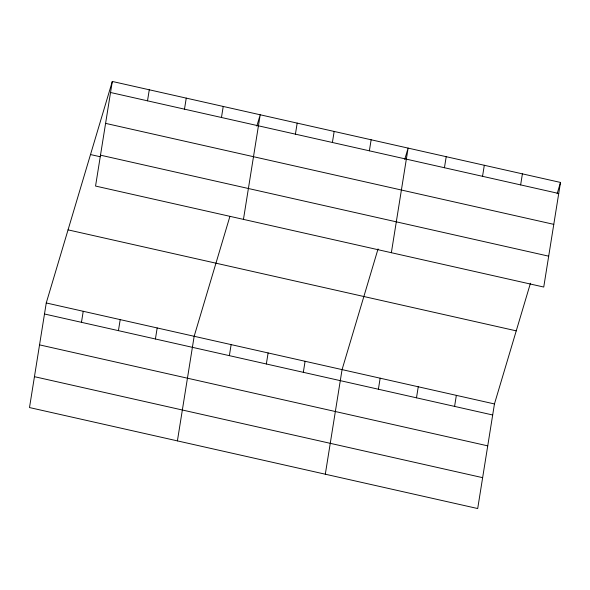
<?xml version="1.0" encoding="UTF-8"?>
<svg xmlns="http://www.w3.org/2000/svg" width="590" height="590" viewBox="0 0 590 590"><rect width="100%" height="100%" fill="white"/><g stroke="black" fill="none" stroke-linecap="round" stroke-linejoin="round"><path stroke-width="0.89" d="M112.307 81.457L95.551 186.056L543.744 287.042L560.5 182.443L112.307 81.457L46.256 302.958L29.5 407.557L477.694 508.543L494.45 403.944L530.447 283.237M81.464 322.324L83.227 311.291M147.515 100.824L149.277 89.791M118.435 330.658L120.205 319.618M184.486 109.157L186.256 98.117M155.413 338.985L157.183 327.952M221.464 117.491L223.234 106.451M177.406 440.885L194.162 336.285L229.894 216.442M243.456 219.384L260.205 114.784L256.834 126.098M229.37 355.652L231.132 344.612M295.42 134.151L297.183 123.111M266.341 363.986L268.111 352.945M332.391 142.485L334.161 131.445M303.319 372.312L305.089 361.279M369.37 150.811L371.14 139.778M325.311 474.205L342.067 369.606L378.057 248.906M391.362 252.704L408.11 148.105L404.74 159.418M378.389 389.23L380.159 378.19M444.44 167.73L446.21 156.689M416.488 397.815L418.258 386.775M482.539 176.314L484.309 165.274M454.588 406.399L456.35 395.359M520.638 184.899L522.401 173.858M557.13 193.756L560.5 182.443M110.537 92.497L558.73 193.483M105.588 123.369L553.789 224.355M100.492 155.177L548.693 256.171M90.506 154.55L100.189 156.734M68.049 229.864L516.25 330.85M46.256 302.958L494.45 403.944M44.486 313.991L492.68 414.984M39.537 344.87L487.738 445.856M34.449 376.678L482.642 477.664"/></g></svg>
